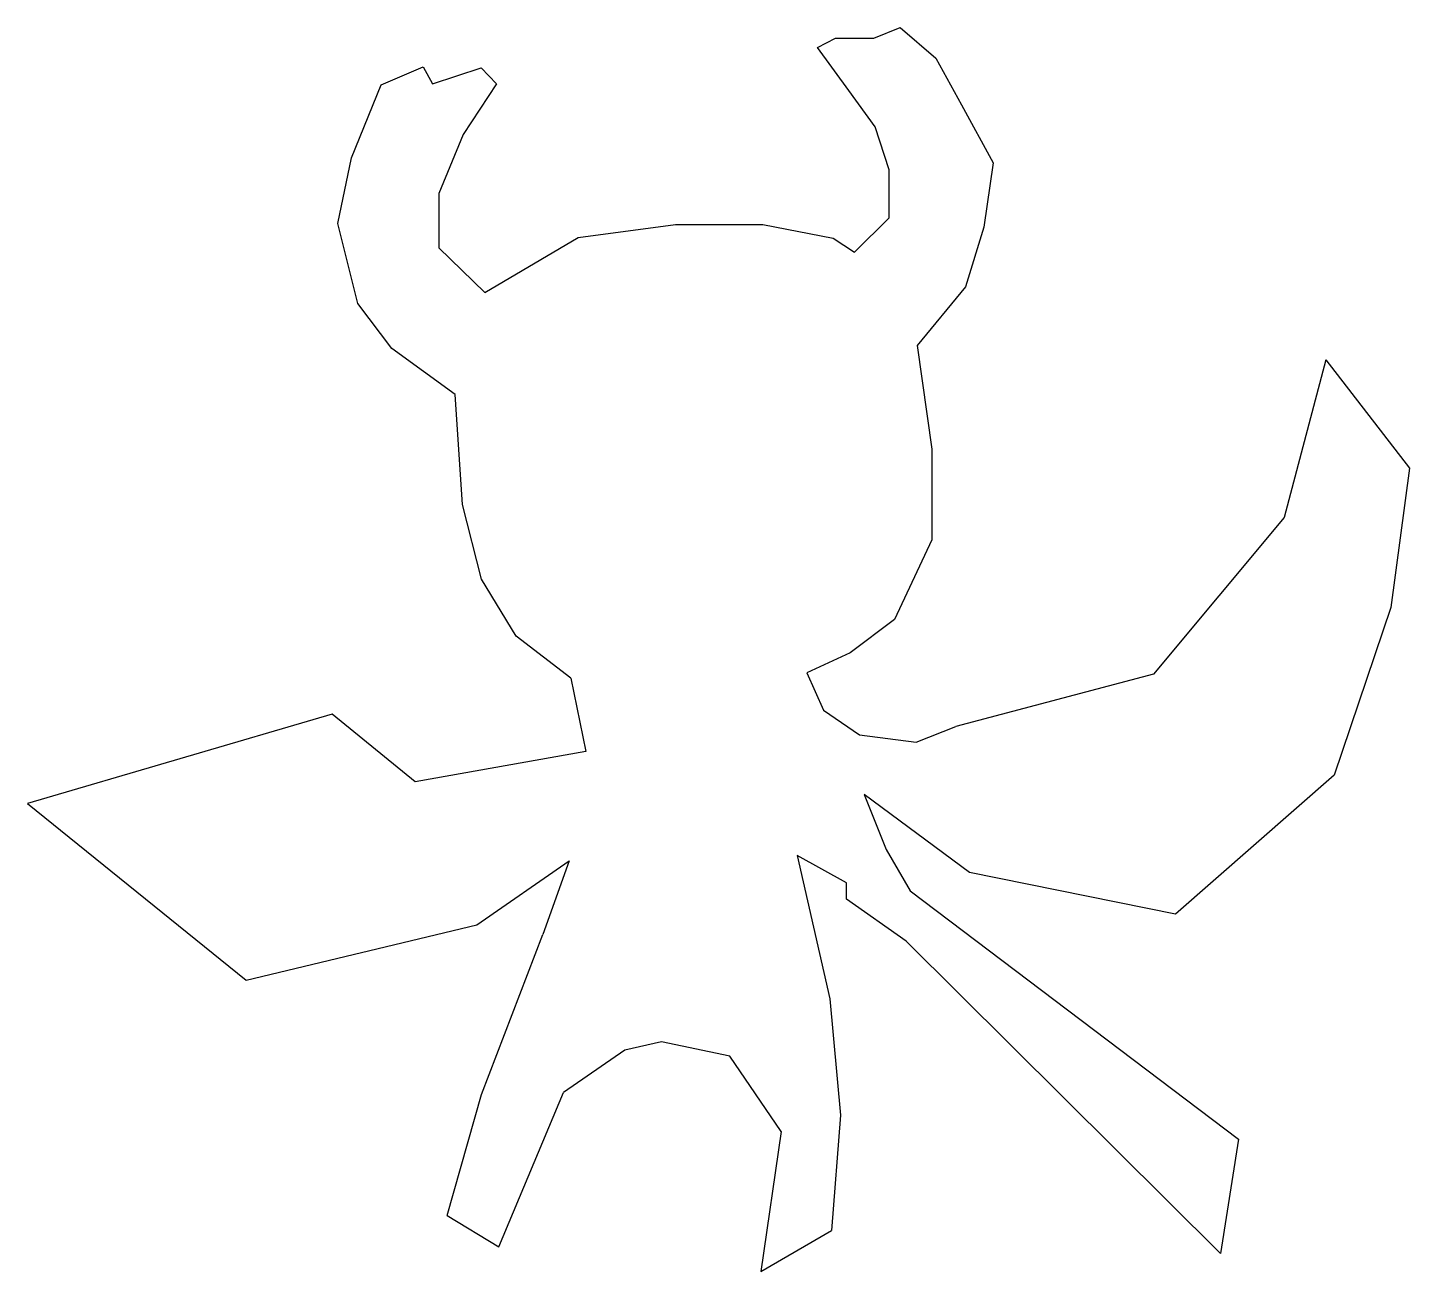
# Model space of a CAD drawing. Header units: millimetres. Extents: x 2684.6 to 2720.4, y 2151.1 to 2183.4.
import ezdxf

# ---------------------------------------------------------------- set-up
doc = ezdxf.new("R2010")
doc.units = ezdxf.units.MM

msp = doc.modelspace()

# ---------------------------------------------------------------- linework, layer by layer
for p, q in [((2705.07, 2182.854), (2705.532, 2183.099)), ((2705.532, 2183.099), (2706.529, 2183.099)), ((2706.529, 2183.099), (2707.216, 2183.369)), ((2707.216, 2183.369), (2708.145, 2182.574)), ((2705.882, 2181.74), (2705.07, 2182.854)), ((2708.145, 2182.574), (2708.805, 2181.363)), ((2693.734, 2181.886), (2694.829, 2182.347)), ((2694.829, 2182.347), (2695.064, 2181.912)), ((2695.064, 2181.912), (2696.333, 2182.328)), ((2696.333, 2182.328), (2696.732, 2181.912)), ((2692.967, 2179.991), (2693.734, 2181.886)), ((2696.732, 2181.912), (2695.862, 2180.59)), ((2706.569, 2180.797), (2705.882, 2181.74)), ((2708.805, 2181.363), (2709.627, 2179.855)), ((2695.862, 2180.59), (2695.236, 2179.064)), ((2706.933, 2179.68), (2706.569, 2180.797)), ((2692.605, 2178.285), (2692.967, 2179.991)), ((2709.627, 2179.855), (2709.385, 2178.186)), ((2706.933, 2178.428), (2706.933, 2179.68)), ((2695.236, 2179.064), (2695.236, 2177.654)), ((2706.03, 2177.539), (2706.933, 2178.428)), ((2693.126, 2176.202), (2692.605, 2178.285)), ((2698.851, 2177.923), (2701.383, 2178.253)), ((2701.383, 2178.253), (2703.646, 2178.253)), ((2703.646, 2178.253), (2705.478, 2177.903)), ((2709.385, 2178.186), (2708.913, 2176.637)), ((2696.429, 2176.491), (2698.851, 2177.923)), ((2705.478, 2177.903), (2706.03, 2177.539)), ((2695.236, 2177.654), (2696.429, 2176.491)), ((2708.913, 2176.637), (2707.66, 2175.116)), ((2694.013, 2175.038), (2693.126, 2176.202)), ((2695.655, 2173.844), (2694.013, 2175.038)), ((2707.66, 2175.116), (2708.033, 2172.42)), ((2718.272, 2174.74), (2717.192, 2170.648)), ((2718.272, 2174.74), (2720.44, 2171.925)), ((2695.845, 2170.984), (2695.655, 2173.844)), ((2708.033, 2172.42), (2708.033, 2170.068)), ((2720.44, 2171.925), (2719.957, 2168.314)), ((2696.343, 2169.051), (2695.845, 2170.984)), ((2717.192, 2170.648), (2713.796, 2166.576)), ((2708.033, 2170.068), (2707.067, 2168)), ((2697.239, 2167.565), (2696.343, 2169.051)), ((2719.957, 2168.314), (2718.489, 2163.954)), ((2707.067, 2168), (2705.914, 2167.135)), ((2698.664, 2166.472), (2697.239, 2167.565)), ((2705.914, 2167.135), (2704.786, 2166.618)), ((2704.786, 2166.618), (2705.227, 2165.644)), ((2713.796, 2166.576), (2708.657, 2165.222)), ((2698.664, 2166.472), (2699.053, 2164.571)), ((2692.462, 2165.538), (2684.552, 2163.222)), ((2694.619, 2163.781), (2692.462, 2165.538)), ((2705.227, 2165.644), (2706.161, 2165.004)), ((2707.63, 2164.812), (2708.657, 2165.222)), ((2706.161, 2165.004), (2707.63, 2164.812)), ((2699.053, 2164.571), (2694.619, 2163.781)), ((2718.489, 2163.954), (2714.364, 2160.347)), ((2709.016, 2161.434), (2706.28, 2163.451)), ((2706.28, 2163.451), (2706.851, 2162.031)), ((2684.552, 2163.222), (2690.225, 2158.63)), ((2706.851, 2162.031), (2707.472, 2160.951)), ((2696.217, 2160.068), (2698.62, 2161.735)), ((2698.62, 2161.735), (2697.933, 2159.817)), ((2705.818, 2161.161), (2704.536, 2161.868)), ((2704.536, 2161.868), (2705.389, 2158.149)), ((2714.364, 2160.347), (2709.016, 2161.434)), ((2705.818, 2160.737), (2705.818, 2161.161)), ((2707.472, 2160.951), (2716, 2154.503)), ((2707.373, 2159.65), (2705.818, 2160.737)), ((2690.225, 2158.63), (2696.217, 2160.068)), ((2696.339, 2155.663), (2697.933, 2159.817)), ((2715.538, 2151.535), (2707.373, 2159.65)), ((2705.389, 2158.149), (2705.663, 2155.126)), ((2701.013, 2157.033), (2700.063, 2156.813)), ((2702.789, 2156.662), (2701.013, 2157.033)), ((2700.063, 2156.813), (2698.473, 2155.717)), ((2704.124, 2154.708), (2702.789, 2156.662)), ((2695.452, 2152.521), (2696.339, 2155.663)), ((2696.792, 2151.711), (2698.473, 2155.717)), ((2705.663, 2155.126), (2705.432, 2152.136)), ((2704.124, 2154.708), (2703.592, 2151.072)), ((2716, 2154.503), (2715.538, 2151.535)), ((2695.452, 2152.521), (2696.792, 2151.711)), ((2703.592, 2151.072), (2705.432, 2152.136))]:
    msp.add_line(p, q)

doc.saveas('drawing.dxf')
